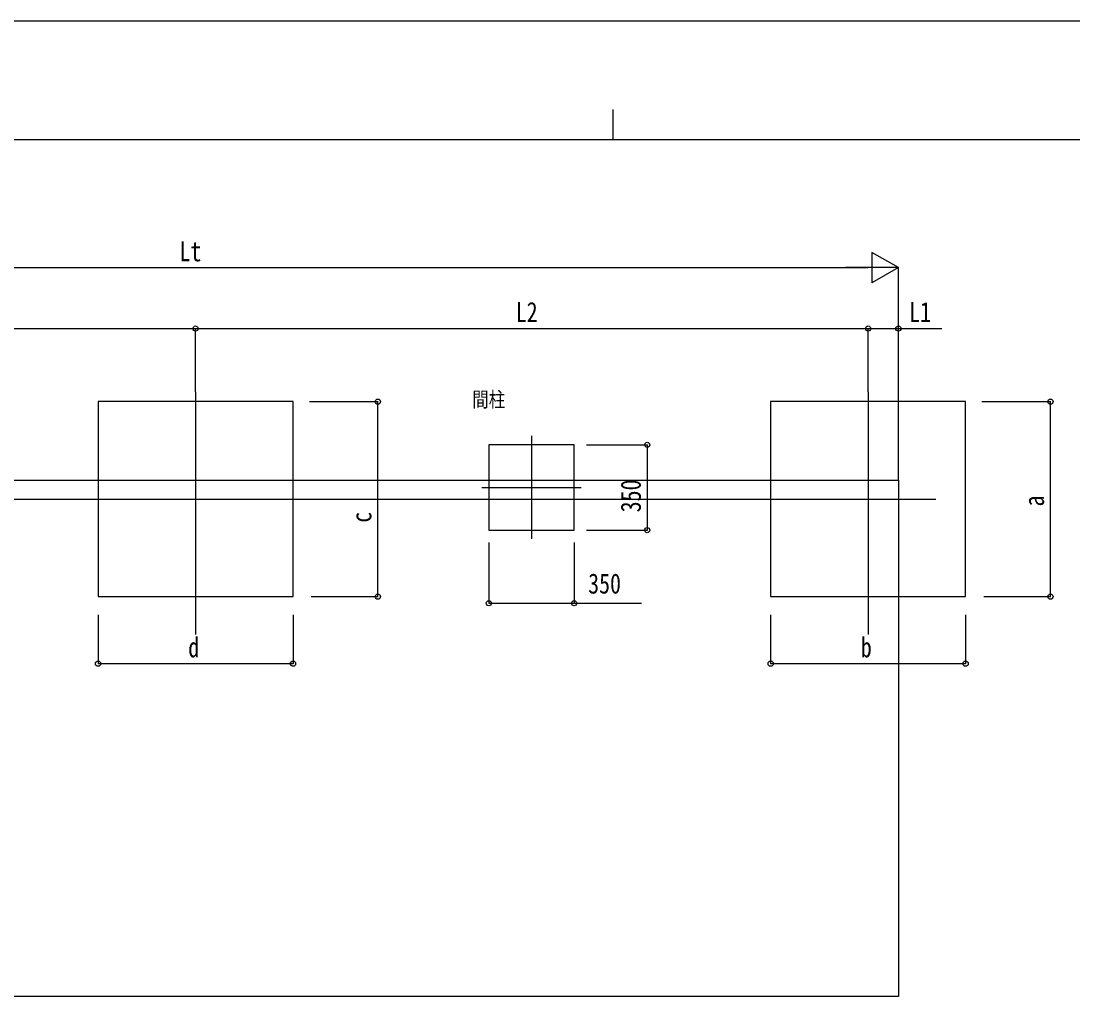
# Model space of a CAD drawing. Units: millimetres, scale not verified. Extents: x -10512 to 10512, y -7425 to 7425.
# Drawn here: x -2440 to 1876, y 3347 to 7425 of the extents above; entities that cross this region are included whole.
import ezdxf
from ezdxf.enums import TextEntityAlignment as Align

# ---------------------------------------------------------------- set-up
doc = ezdxf.new("R2010")
doc.units = ezdxf.units.MM
doc.header["$LTSCALE"] = 30
for name, color, linetype in [('0-2_USER1', 3, 'Continuous'), ('0-3_YKK_12', 2, 'Continuous'), ('0-5_YKK_A1', 4, 'Continuous'), ('0-6_YKK_D', 6, 'Continuous'), ('0-7_YKK_ZWAK', 7, 'Continuous')]:
    doc.layers.add(name, color=color, linetype=linetype)
doc.styles.add('ＭＳ ゴシック', font='')
doc.styles.get('ＭＳ ゴシック').set_extended_font_data('MS Gothic')

msp = doc.modelspace()

# ---------------------------------------------------------------- linework, layer by layer
at = {"layer": '0-3_YKK_12'}
for p, q in [((-1724.36, 5903.58), (-1724.36, 4908.41)), ((1035.64, 5903.58), (1035.64, 4908.41)), ((-345.78, 5722.61), (-345.78, 5299.98)), ((-549.51, 5511.29), (-142.05, 5511.29)), ((-4869.33, 5463.49), (-1550.22, 5463.49)), ((-2005.33, 5463.49), (1313.78, 5463.49))]:
    msp.add_line(p, q, dxfattribs=at)
at = {"layer": '0-5_YKK_A1'}
for p, q in [((-4608.36, 5541.29), (1159.64, 5541.29)), ((1159.64, 5541.29), (1159.64, 3422.91)), ((1159.64, 3422.91), (-4608.36, 3422.91))]:
    msp.add_line(p, q, dxfattribs=at)
for points in [[(-2124.36, 5063.49), (-1324.36, 5063.49), (-1324.36, 5863.49), (-2124.36, 5863.49)], [(635.64, 5063.49), (1435.64, 5063.49), (1435.64, 5863.49), (635.64, 5863.49)], [(-520.78, 5336.29), (-170.78, 5336.29), (-170.78, 5686.29), (-520.78, 5686.29)]]:
    msp.add_lwpolyline(points, close=True, dxfattribs=at)
at = {"layer": '0-6_YKK_D'}
for p, q in [((1159.64, 6413.49), (1051.38, 6475.99)), ((1051.38, 6475.99), (1051.38, 6350.99)), ((-4483.36, 6413.49), (1034.64, 6413.49)), ((1159.64, 6413.49), (943.13, 6413.49)), ((1159.64, 6413.49), (1051.38, 6350.99)), ((1159.64, 5542.29), (1159.64, 6414.49)), ((-4484.36, 6163.49), (-1724.36, 6163.49)), ((-1724.36, 5903.58), (-1724.36, 6164.49)), ((-1724.36, 5903.58), (-1724.36, 6164.49)), ((-1724.36, 6163.49), (1035.64, 6163.49)), ((1035.64, 5903.58), (1035.64, 6164.49)), ((1035.64, 5903.58), (1035.64, 6164.49)), ((1159.64, 5591.29), (1159.64, 6164.49)), ((-1257.21, 5863.49), (-975.26, 5863.49)), ((-976.26, 5063.49), (-976.26, 5863.49)), ((1502.79, 5863.49), (1784.74, 5863.49)), ((1783.74, 5063.49), (1783.74, 5863.49)), ((-119.78, 5686.29), (130.22, 5686.29)), ((129.22, 5686.29), (129.22, 5336.29)), ((-119.78, 5336.29), (130.22, 5336.29)), ((-520.78, 5285.29), (-520.78, 5035.29)), ((-170.78, 5285.29), (-170.78, 5035.29)), ((-1249.36, 5063.49), (-975.26, 5063.49)), ((1510.64, 5063.49), (1784.74, 5063.49)), ((-2124.36, 4989.3), (-2124.36, 4787.49)), ((-1324.36, 4989.48), (-1324.36, 4787.49)), ((635.64, 4989.3), (635.64, 4787.49)), ((1435.64, 4989.48), (1435.64, 4787.49)), ((-2124.36, 4788.49), (-1324.36, 4788.49)), ((635.64, 4788.49), (1435.64, 4788.49))]:
    msp.add_line(p, q, dxfattribs=at)
for points in [[(1035.64, 6163.49), (1159.64, 6163.49), (1337.47, 6163.49)], [(-520.78, 5036.29), (-170.78, 5036.29), (105.72, 5036.29)]]:
    msp.add_lwpolyline(points, dxfattribs=at)
for centre in [(-1724.36, 6163.49), (-1724.36, 6163.49), (1035.64, 6163.49), (1035.64, 6163.49), (1159.64, 6163.49), (-976.26, 5863.49), (1783.74, 5863.49), (129.22, 5686.29), (129.22, 5336.29), (-976.26, 5063.49), (1783.74, 5063.49), (-520.78, 5036.29), (-170.78, 5036.29), (-2124.36, 4788.49), (-1324.36, 4788.49), (635.64, 4788.49), (1435.64, 4788.49)]:
    msp.add_circle(centre, 10.62, dxfattribs=at)
at = {"layer": '0-7_YKK_ZWAK'}
for p, q in [((-12.45, 7062.5), (-12.45, 6937.5)), ((9737.55, 6937.5), (-9762.45, 6937.5))]:
    msp.add_line(p, q, dxfattribs=at)
msp.add_lwpolyline([(-10512.5, -7425), (10512.5, -7425), (10512.5, 7425), (-10512.5, 7425)], close=True, dxfattribs=at)

# ---------------------------------------------------------------- texts
at = {"layer": '0-2_USER1', "style": 'ＭＳ ゴシック', "width": 0.8}
msp.add_text('間柱', height=61.86, dxfattribs=at).set_placement((-588.74, 5822.82), align=Align.BOTTOM_LEFT)
at = {"layer": '0-6_YKK_D', "style": 'ＭＳ ゴシック', "width": 0.8}
for s, p in [('Lt', (-1790.36, 6414.49)), ('L2', (-410.36, 6165.16)), ('L1', (1203.8, 6165.16)), ('350', (-113.28, 5051.29)), ('d', (-1754.36, 4789.83)), ('b', (1005.64, 4789.83))]:
    msp.add_text(s, height=82.48, dxfattribs=at).set_placement(p, align=Align.BOTTOM_LEFT)
for s, p in [('350', (127.56, 5409.29)), ('a', (1782.08, 5433.49)), ('c', (-977.92, 5366.53))]:
    msp.add_text(s, height=82.48, rotation=90, dxfattribs=at).set_placement(p, align=Align.BOTTOM_LEFT)

doc.saveas('drawing.dxf')
